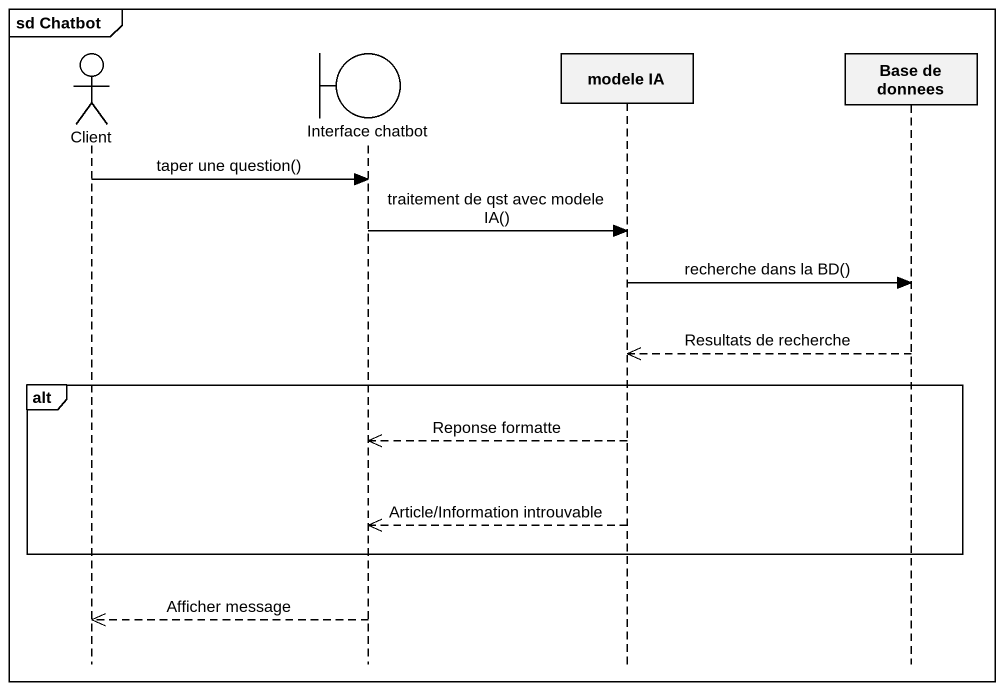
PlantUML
@startuml
mainframe sd Chatbot
hide footbox
actor Client
boundary "Interface chatbot" as Interface_chatbot
participant "modele IA" as modele_IA
participant "Base de donnees" as Base_de_donnees

Client -> Interface_chatbot : taper une question()
Interface_chatbot -> modele_IA : traitement de qst avec modele IA()
modele_IA -> Base_de_donnees : recherche dans la BD()
Base_de_donnees -->> modele_IA : Resultats de recherche
alt
  modele_IA -->> Interface_chatbot : Reponse formatte
  modele_IA -->> Interface_chatbot : Article/Information introuvable
end
Interface_chatbot -->> Client : Afficher message
@enduml
